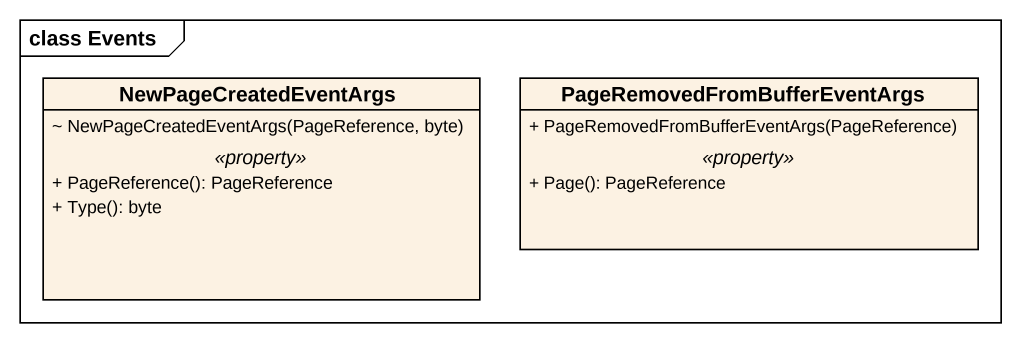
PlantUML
@startuml
mainframe class Events
hide circle
hide empty members
skinparam classAttributeIconSize 0
class NewPageCreatedEventArgs {
  ~ NewPageCreatedEventArgs(PageReference, byte)
  .. <<property>> ..
  + PageReference(): PageReference
  + Type(): byte
}
class "PageRemovedFromBufferEventArgs" as PageRemovedFromBufferEventAr {
  + PageRemovedFromBufferEventArgs(PageReference)
  .. <<property>> ..
  + Page(): PageReference
}
@enduml
